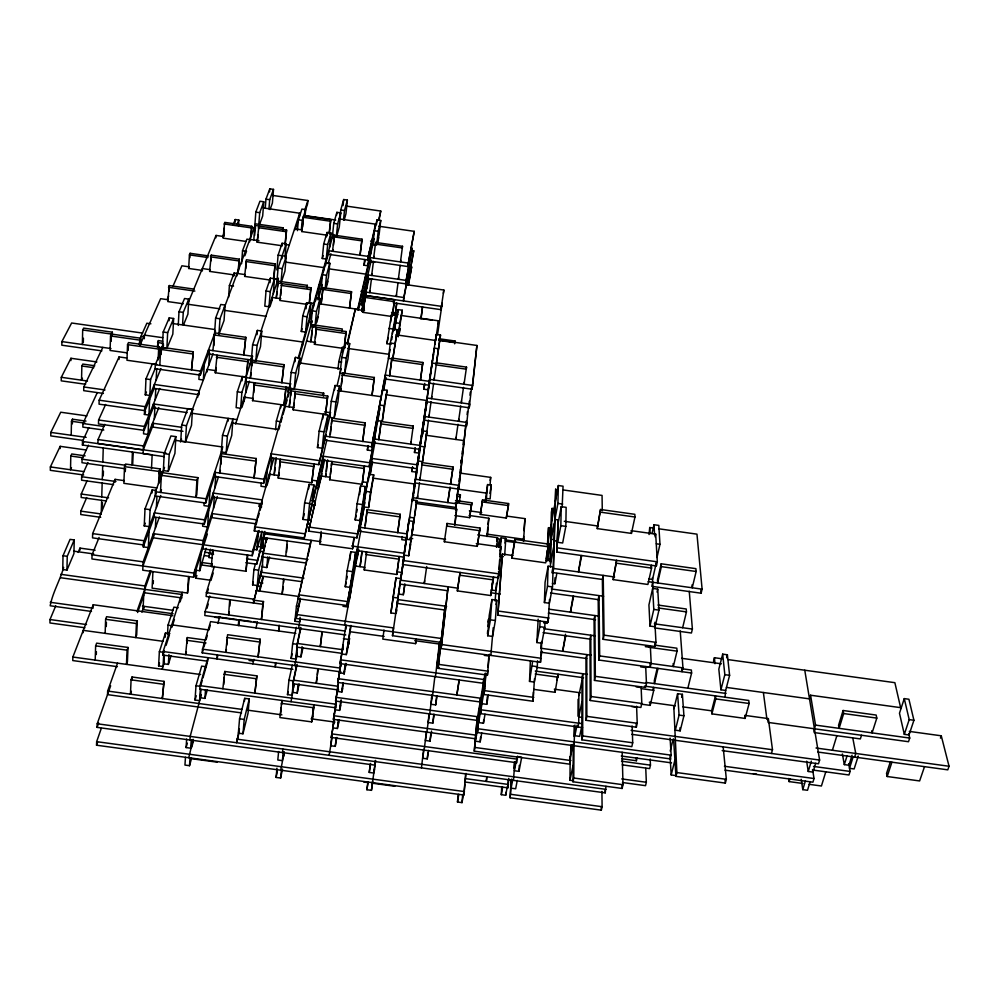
<?xml version="1.0" encoding="UTF-8"?>
<svg xmlns="http://www.w3.org/2000/svg" width="999" height="999" viewBox="0 0 999 999"><rect width="100%" height="100%" fill="white"/><g stroke="black" fill="none" stroke-linecap="round" stroke-linejoin="round"><path stroke-width="1.5" d="M581.855 739.809L582.017 677.509L582.804 673.713L582.679 735.938L581.855 739.809L631.818 746.64L632.704 742.781L632.142 726.011M577.996 716.246L578.096 699.325M578.883 692.582L578.733 723.189L577.946 726.972M574.924 725.049L574.013 745.729M622.152 752.247L623.001 784.715L622.127 788.461L572.951 781.767L573.264 744.642M572.951 781.767L573.751 778.009L574.025 744.13M574.088 736.475L574.175 725.649M573.576 780.768L569.954 780.269L570.204 756.455M474.275 751.161L477.335 716.683L474.275 751.161L570.129 764.223L571.053 745.042M571.416 745.803L571.391 748.813L572.29 744.492M86.001 449.962L60.177 446.341L50.375 466.933L50.325 470.329L83.704 475M86.863 415.896L60.727 412.225L50.824 432.405L50.774 435.901L83.017 440.422M55.757 605.794L50 619.542L49.95 622.964L84.915 627.772M63.674 567.382C60.015 580.344 52.66 592.544 50.187 605.769L91.483 611.45M60.14 448.576L60.177 446.341M96.891 361.95L70.941 358.279L61.301 377.31L61.239 380.844L85.627 384.278M142.62 333.092L71.628 323.002L61.888 341.596L61.826 345.204L101.898 350.874M63.012 555.731L62.762 569.53L66.958 570.104L73.926 553.633L74.226 539.947L70.055 539.373L63.012 555.731L67.233 556.318L74.226 539.947M561.226 506.655L560.839 525.674L557.692 542.307L562.662 542.994L565.834 526.373L566.146 507.355L561.226 506.655L558.129 523.139M70.904 360.602L70.941 358.279M66.958 570.104L67.233 556.318M562.162 507.005L563.061 486.201L558.341 485.539L555.382 501.436M85.14 455.844L71.753 453.971L70.792 456.043L70.517 469.742L71.478 467.644M71.204 435.264L71.478 421.253L72.452 419.205L86.001 421.116M72.365 423.876L72.452 419.205M533.816 689.385L555.057 692.307L558.116 674.225L556.918 680.257M172.864 615.721L93.244 604.745L72.852 657.03L72.765 660.564L117.383 666.67M94.755 365.771L82.805 364.073L81.856 365.996L81.531 380.169L82.467 378.234M82.355 344.493L82.68 329.982L83.641 328.109L112.35 332.192L112.263 335.077M555.057 692.307L555.119 689.31M83.304 342.595L83.404 338.249M79.908 550.312L79.957 548.101L95.13 550.199M86.688 497.602L80.844 511.138L80.757 514.535L100.712 517.32M87.125 480.606L81.244 494.03L81.169 497.465L106.169 500.949M87.962 462.537L81.656 476.71L81.581 480.194L113.586 484.665M88.412 445.142L82.08 459.19L81.993 462.712L125.599 468.806M151.836 454.757L82.418 445.017L82.492 441.458L88.861 427.56M97.203 392.794L82.917 423.514L82.842 427.11L103.809 430.057M102.81 347.39L83.791 386.963L83.704 390.659L103.409 393.444M552.41 583.404L554.87 583.753L555.019 577.734M556.768 552.035L558.191 520.442L556.768 552.035L656.38 565.946L657.317 561.825L655.681 534.103L631.306 530.694M558.491 519.967L554.92 519.455L557.917 503.409L558.341 485.539M83.192 632.692L83.254 630.357L163.074 641.321M654.869 622.252L655.968 642.345L655.007 646.503L603.196 639.335L602.372 579.457L552.872 572.564L553.646 568.481L555.706 488.898L552.497 586.937L549.388 603.246L544.405 602.559L545.067 582.392L548.101 566.221L553.021 566.908M99.101 537.45L92.058 554.77L91.933 558.965L193.881 573.076L212.462 514.697M124.301 480.644L115.097 479.358L92.645 533.603L92.532 537.862L143.918 544.992L144.106 540.746L160.789 495.492M93.169 607.055L93.244 604.745M104.795 424.325L98.027 439.56L97.914 443.444L165.909 452.984M105.619 404.458L98.589 420.005L98.476 423.938L144.131 430.357L154.533 404.72M126.673 358.004L119.068 356.918L99.163 400.187L99.051 404.17L145.005 410.651L154.283 388.136M512.962 555.531L502.422 554.058L497.802 615.172L548.189 622.152L548.314 617.494M549.937 561.663L551.373 512.287L552.097 508.416L555.169 508.841M548.189 622.152L549.5 599.487M550.424 566.995L552.097 508.416M95.205 660.089L95.629 645.854L96.653 643.156L128.022 647.452L127.422 661.638L126.473 664.372L127.06 650.174L128.022 647.452M96.304 654.52L96.391 651.685M101.224 513.973L101.648 500.324M101.748 496.89L102.173 483.066M102.285 479.595L102.71 465.609M102.822 462.087L103.259 447.939M102.235 508.741L102.422 502.672M103.259 475.874L103.397 471.216M547.514 560.314L547.852 549.438M547.939 546.578L548.526 527.659L551.573 528.096M544.405 602.559L547.489 586.238L548.101 566.221M548.688 546.828L548.776 544.105L514.86 539.373L511.9 558.141L545.691 562.849L548.688 546.828L514.697 542.082L514.86 539.373M465.971 773.438L463.861 795.042L96.541 745.217L96.653 741.67L101.261 728.458M375.474 760.639L374.812 765.122L97.103 727.372L97.215 723.776L110.652 685.801M112.35 332.192L110.552 335.964L110.077 350.462L126.673 352.809M111.214 341.308L111.451 334.066M538.161 619.168L536.85 642.544L541.77 643.231L544.792 627.372L544.979 621.54M546.878 561.176L547.227 550.174M547.377 545.504L548.526 527.659M105.145 633.366L105.619 619.293L106.593 616.695L137.325 620.916L136.688 634.952L135.777 637.574L136.413 623.526L137.325 620.916M106.269 626.535L106.406 622.315M441.108 648.563L448.101 586.8L441.108 648.563L540.509 662.262L540.609 659.19M540.971 648.438L541.183 642.282M540.509 662.262L541.833 641.433M118.981 359.503L119.068 356.918M117.545 663.149L107.655 691.058L107.53 694.63L241.571 712.911M114.997 482.117L115.097 479.358M530.394 660.576L529.52 681.418L534.365 682.092L537.3 666.67L537.512 660.751M536.85 642.544L539.847 626.685L540.059 620.866M158.991 357.879L159.515 346.99L128.484 342.582L127.547 344.643L126.96 360.252L156.418 364.423M128.184 350.374L128.371 345.704M159.44 482.517L160.127 468.906L125.562 464.06L124.513 466.633L123.876 483.329L156.818 487.937M125.275 471.64L125.387 468.606M485.664 673.314L484.078 694.517L533.041 701.248L533.391 692.12M533.041 701.248L534.49 678.696M131.905 464.747L132.417 452.035M132.717 463.998L133.179 452.709M529.52 681.418L532.604 661.563M139.161 344.393L140.197 338.149L82.68 329.982M139.897 345.379L140.197 338.149M140.672 344.917L141.034 336.263L146.865 323.226L150.911 323.801M144.293 338.736L144.455 335.102L162.7 337.687M164.036 681.368L162.338 698.526L164.036 681.368L132.043 676.997L131.081 679.832L130.457 694.168L131.406 691.32M131.918 679.857L132.043 676.997M143.756 429.17L143.544 433.816L148.039 434.453L148.751 418.968M149.638 399.4L148.926 415.072L144.405 414.435L144.655 408.741M155.17 368.544L150.549 379.57L149.825 395.454L145.267 394.817L145.966 378.921L152.397 363.773L156.905 364.41M158.829 407.517L143.444 445.929L143.094 453.658L164.211 456.618M144.131 430.357L144.306 426.436L159.753 388.461M145.005 410.651L145.18 406.668L160.914 368.631M149.113 530.844L148.314 547.589L143.269 546.89L143.481 542.32M156.281 493.119L150.112 509.652L149.313 526.635L144.231 525.924L145.005 508.941L152.198 489.897L155.969 490.434M159.453 516.895L143.144 561.85L142.757 570.204L193.619 577.235L203.371 546.515M143.094 608.778L143.719 595.204M150.35 570.566L144.905 585.951L144.58 592.769L137.612 612.524M161.276 350.512L155.295 364.722L155.107 368.693L200.312 375.1L209.403 350.736M151.498 468.731L152.148 454.932M157.318 346.978L158.366 340.597L162.762 341.221M154.321 418.768L154.907 406.506M155.232 399.575L155.757 388.711M156.156 380.144L156.706 368.693M158.079 346.503L158.366 340.597M158.117 359.965L158.641 349.051L159.515 346.99M152.048 492.957L152.198 489.897M334.103 720.504L331.243 737.462L516.795 762.736L517.607 756.193M516.283 760.876L514.41 770.741L518.993 771.365L519.28 765.346M159.828 365.372L160.602 349.388L161.488 347.265L193.282 351.785L191.508 369.855L193.282 351.785M161.139 354.52L161.488 347.265M164.523 467.42L155.419 491.733L155.22 495.979L205.682 503.021L215.384 473.389M165.372 348.251L162.4 347.839L163.174 332.03L169.231 317.857L173.639 318.494L172.827 334.128L166.858 348.464L167.657 332.667L173.639 318.494M152.934 571.603L152.11 588.161L187.512 593.044L189.286 576.635M155.357 528.184L155.881 517.632M156.393 507.43L156.918 496.715M514.86 761.725L513.449 780.369M153.209 583.741L153.359 580.731M158.541 483.603L159.153 471.478L160.127 468.906M193.981 289.098L169.268 285.564L167.782 301.573L183.192 303.771M168.981 291.271L169.268 285.564M161.089 479.283L161.401 473.101M169.081 320.704L169.231 317.857M197.852 477.634L196.94 480.319L195.866 497.377L196.778 494.68L197.852 477.634L162.35 472.664L161.351 475.337L160.477 492.445L161.476 489.747M162.188 475.774L162.35 472.664M164.211 453.658L163.349 470.579L168.307 471.266L174.925 453.371L175.849 436.625L170.929 435.939L164.211 453.658L169.206 454.358L175.849 436.625M601.922 791.445L602.097 806.705L601.311 810.152L510.139 797.776L511.588 779.083M523.538 541.371L524.962 518.631L506.431 516.033M514.048 768.306L514.348 762.2M168.307 471.266L169.206 454.358M510.139 797.776L511.088 779.582M523.426 540.934L523.651 536.5M523.963 530.594L524.962 518.631M163.674 655.207L163.049 666.52L158.604 665.908L159.353 651.76L165.459 633.016L169.867 633.616M178.247 325.437L178.983 311.775L184.54 298.514L188.761 299.113L187.912 314.148L183.516 324.875M335.814 707.816L199.738 689.21L199.987 685.626L208.004 657.679L207.755 661.238L162.949 655.094L163.149 651.523L182.243 592.332M464.985 782.005L507.879 787.836L508.291 780.132M507.879 787.836L508.841 778.296M165.222 637.225L165.459 633.016M182.592 324.525L183.254 312.387L188.761 299.113M164.385 655.319L163.923 663.798L168.356 664.41L171.091 655.731M167.495 634.477L168.019 625.149L173.876 607.155L178.197 607.754M202.497 270.442L188.661 268.456L189.423 254.882L190.11 253.296L208.604 255.944M189.847 257.817L190.11 253.296M501.71 787.349L501.286 794.68L505.681 795.279L505.844 792.344M181.693 425.012L180.769 441.233L185.489 441.895L191.521 425.324L192.482 409.265L187.812 408.616L181.693 425.012L186.438 425.674L213.062 353.584M168.356 664.41L168.918 654.507M171.628 627.185L171.753 624.837L208.729 629.932M185.489 441.895L186.438 425.674M202.198 270.954L202.347 268.544L210.027 269.643M197.79 397.14L197.977 394.056M199.226 373.701L198.876 379.383L203.334 380.007L204.308 364.385M199.101 394.73L199.263 392.132M200.312 375.1L200.562 371.141L215.534 331.131M187.512 593.044L188.536 576.535M234.703 275L209.64 271.403L211.251 255.145L239.335 259.178L238.499 270.791M205.307 640.034L187.312 637.562L185.577 654.607L186.413 651.885M210.889 260.964L211.251 255.145M186.95 643.294L187.312 637.562M193.619 577.235L193.881 573.076M207.068 371.978L207.23 369.418L216.333 370.704M215.896 237.774L216.046 235.427L223.751 236.538L224.313 228.034M208.766 365.234L209.565 352.859M210.452 580.232L195.654 578.184L196.154 570.466M185.464 757.304L184.952 765.072L189.51 765.696L191.583 758.278M191.259 739.685L190.684 748.189L186.089 747.564L186.651 739.048M212.912 350.624L214.698 332.867L245.791 337.287L243.893 355.02L245.791 337.287M213.861 345.704L214.323 338.574M214.573 333.691L215.597 318.157L220.791 304.47L225.1 305.082L224.051 320.467L218.931 334.315L219.98 318.781L225.1 305.082M202.834 523.226L202.635 526.223L207.555 526.91L208.666 510.452M204.196 502.572L203.996 505.606L208.941 506.306L210.077 489.61M194.83 570.029L199.788 570.716L200.874 554.383M251.024 236.164L251.773 226.273L224.7 222.377L223.102 238.137L245.604 241.371M188.761 757.729L193.169 739.335M189.935 739.997L190.172 736.425L201.274 694.605M217.258 496.503L203.184 540.584L202.647 548.801L252.248 555.694L259.166 530.481M204.57 519.842L154.395 512.849L154.183 517.032L204.296 524.013L204.57 519.842L218.469 476.885M205.682 503.021L205.969 498.788L222.465 448.514M508.441 505.581L508.578 503.558L482.529 499.912L480.332 514.423L506.318 518.069L508.441 505.581L482.342 501.923L482.529 499.912M224.126 235.752L224.325 232.73L222.665 236.825M246.953 373.476L248.027 359.54L246.141 377.135L215.285 372.764L217.07 355.157L216.87 358.254M189.51 765.696L190.035 757.916M216.246 367.557L215.285 372.764M200.349 689.21L199.563 700.624L195.03 700.012L195.991 685.739L201.673 666.121L206.169 666.745M206.106 548.314L199.788 570.716M506.318 518.069L508.578 503.558M504.682 555.294L505.806 538.486L501.173 537.837L499.625 547.027M340.934 671.89L202.235 652.846L202.485 649.163L210.564 621.628L295.854 633.378M209.765 596.028L205.07 611.713L204.807 615.509L345.779 634.939M214.36 566.321L206.381 592.619L206.119 596.453L262.787 604.283L263.499 601.523L253.009 600.074M210.439 549.2L208.791 557.567L211.875 557.991M200.974 689.223L200.374 697.777L204.907 698.388L207.268 689.972M213.499 508.279L214.323 496.416M214.91 487.862L215.747 475.836M228.571 297.352L229.395 285.514L234.103 273.039L236.825 273.426M235.04 222.452L235.252 219.53L238.836 220.055L238.424 225.886M486.501 778.471L486.288 781.443L487.112 776.897M497.802 615.172L502.422 554.058M247.827 555.169L245.954 571.241L211.426 566.458L212.575 550.174M212.912 554.795L213.224 550.362M256.243 458.504L254.096 477.847L256.243 458.504L221.616 453.646L219.593 473.014L220.429 470.429M227.934 421.341L228.159 418.344L222.502 435.377L221.328 451.998L226.174 452.684L231.743 435.477L232.954 419.031L227.372 436.063L226.174 452.684M233.903 275.974L234.103 273.039M220.854 464.323L221.291 458.216M204.907 698.388L205.519 689.847M495.354 620.529L496.778 600.224L491.908 599.55L489.235 615.322L487.687 635.751L492.607 636.438L495.354 620.529L490.397 619.842L491.908 599.55M498.364 577.797L499.038 573.876L403.121 560.526L402.572 564.485L498.364 577.797L498.676 573.314M498.963 569.243L499.625 559.852M499.999 554.632L501.173 537.837M499.038 573.876L500.924 546.99L476.311 543.556M236.95 275.924L237.125 273.451L244.693 274.538M237.862 272.515L239.335 259.178M241.583 263.699L242.532 250.724L246.903 239.148L250.824 239.71M484.54 688.373L481.893 703.671L486.738 704.345L487.287 696.765M498.638 547.127L499.5 540.309L499.063 546.378M493.231 627.672L490.846 655.419M495.142 601.048L496.416 583.329M270.317 280.07L244.655 276.398L246.403 259.752L275.162 263.886L273.926 278.721M245.742 268.681L246.303 261.238M217.282 654.62L216.97 658.915L217.732 656.181M246.89 377.147L242.395 376.511L237.312 391.833L236.126 407.629L240.672 408.279L241.87 392.482L246.428 378.546M249.7 241.783L249.875 239.385L258.966 240.697M484.078 694.517L486.014 673.588M490.721 595.529L493.581 577.135L490.721 595.529L457.342 590.896L460.077 572.477L457.342 590.896M481.231 707.479L478.633 722.564L483.441 723.226L483.666 720.167M496.478 547.29L496.703 544.318M438.049 668.319L445.129 606.143L438.049 668.319L487.437 675.112L487.774 670.479M487.999 667.394L488.686 658.141M496.89 546.565L497.539 537.674L477.672 534.902M487.437 675.112L489.348 654.258M250.324 239.186L251.773 226.273M242.07 380.781L242.282 377.934M253.821 239.96L255.806 212.113L259.94 201.236L263.786 201.786L262.675 215.984L259.116 225.637M254.645 235.427L255.195 228.197M480.769 713.661L483.728 679.495L480.769 713.661L582.554 727.609M487.462 633.853L487.674 630.931M488.012 626.548L488.561 619.243L488.086 622.065M477.984 726.31L475.412 741.183L480.194 741.845L480.544 737.237M243.956 401.074L244.256 397.177L253.234 398.439L252.547 400.649L284.003 405.094L286.051 387.225L284.003 405.094M252.372 357.43L245.766 377.535L245.467 381.481L290.547 387.862M281.706 245.692L257.155 242.17L258.878 226.049L258.654 228.933M222.864 688.748L224.75 671.465L256.868 675.861L254.882 693.131L256.868 675.861M260.14 639.198L258.117 656.805L260.14 639.198L227.597 634.715L225.674 652.347L226.448 649.537M229.745 599.725L228.571 614.959L229.345 612.187M245.679 392.794L246.553 381.418M258.716 225.574L259.703 212.687L263.786 201.786M258.204 234.728L257.155 242.17M223.751 684.452L224.3 677.235M224.525 674.35L224.75 671.465M226.798 645.092L227.26 639.16M229.82 606.106L230.282 600.012M250.737 358.441L250.25 364.585L251.186 361.738M477.497 732.542L480.519 698.214L477.497 732.542L670.953 758.978M252.61 344.742L251.373 360.464L255.819 361.089L260.514 346.591L261.763 331.031L257.367 330.407L252.61 344.742L257.068 345.379L261.763 331.031M251.785 365.921L252.235 360.152L250.287 378.184L251.211 373.127M265.235 208.366L265.959 199.151L269.805 188.848L273.501 189.385L272.39 203.072L270.017 209.59M257.03 334.653L257.367 330.407M252.547 400.649L254.483 382.767L253.696 392.744M255.819 361.089L257.068 345.379M269.555 191.895L269.805 188.848M268.968 208.903L269.705 199.7L273.501 189.385M238.324 625.424L238.786 619.767M238.811 625.636L239.261 619.992M266.021 291.021L264.797 306.156L269.006 306.768L270.254 291.621L274.525 278.758L270.354 278.159L266.021 291.021L270.254 291.621M245.954 571.241L247.29 555.007M269.992 282.655L270.354 278.159M273.464 279.021L275.162 263.886M487.037 536.525L487.787 527.447M488.036 524.425L488.798 518.231L469.068 515.459M491.271 485.089L490.134 498.938L486.413 498.426L487.599 484.577L491.271 485.089L489.922 493.356M487.312 536.351L488.798 518.231M271.853 299.925L272.065 297.44L280.831 298.689M273.276 293.756L274.525 278.758M239.423 728.845L236.551 742.719L239.123 732.404M252.248 555.694L252.585 551.598L258.291 530.881M322.802 459.178L304.27 537.937L254.32 530.981L254.67 526.823L273.851 458.166M276.86 269.917L278.097 255.182L282.105 243.269L286.126 243.843L285.115 255.532M239.56 718.805L238.349 733.166L242.969 733.79L248.039 713.211L249.275 698.963L244.705 698.338L239.56 718.805L244.206 719.43L249.275 698.963M276.848 282.879L278.097 268.007L286.126 243.843M307.043 288.349L307.33 285.352L278.097 281.169L276.236 298.027L277.21 291.683M277.597 287.175L278.097 281.169M265.172 545.529L258.604 570.179L257.28 585.514L252.61 584.865L253.908 569.53L255.444 563.848M261.663 506.843L259.253 506.505L259.503 503.571M261.226 483.254L260.976 486.238L265.809 486.913L267.233 470.504M458.154 794.43L457.492 802.01L462.013 802.622L462.662 795.042M463.861 795.042L464.76 784.352M464.997 781.43L465.646 773.788M490.072 484.79L490.684 477.385L460.189 473.101M282.929 230.719L283.167 227.834L255.519 223.851L254.92 225.474L286.563 230.032L285.327 244.48M281.855 246.191L282.105 243.269M253.271 549.325L256.893 549.825L258.266 533.753M281.918 258.716L282.168 255.769M244.468 701.186L244.705 698.338M262.7 564.984L253.346 602.984L261.988 570.192M245.866 562.712L256.668 564.21L264.797 531.418M263.961 479.233L214.66 472.315L214.373 476.498L263.599 483.391L263.961 479.233L290.372 385.839M281.069 281.98L282.218 268.594L286.226 256.343L278.097 255.182M281.693 283.591L279.807 300.474L307.467 304.433M284.902 244.693L286.563 230.032M242.969 733.79L244.206 719.43M280.657 295.617L281.169 289.61M485.202 501.61L487.599 484.577M286.226 256.343L284.952 271.079L281.393 282.093M263.349 537.674L262.425 548.214L264.161 533.778L320.929 541.683M266.496 538.024L262.138 556.93L306.281 563.061M269.006 478.259L269.368 474.213L278.709 475.524M263.124 556.268L262.2 566.908L266.795 567.544L269.543 557.005M270.766 469.205L271.803 457.38M275.574 429.807L276.336 421.091L280.944 405.02L285.527 405.669M283.928 364.647L281.893 382.654L283.928 364.647L208.229 353.896L208.479 349.987L252.747 356.281M275.599 458.578L274.151 474.875L275.237 467.932M262.787 604.283L261.438 619.492L263.499 601.523M275.624 463.499L276.161 457.579M280.694 407.904L280.944 405.02M266.795 567.544L267.744 556.918M297.415 230.657L298.389 219.805L302.197 220.354L307.58 203.908L307.892 200.524L272.914 195.467M299.4 216.708L299.712 213.212L263.249 207.942M477.26 546.353L480.019 528.071L447.015 523.451L444.355 541.758L477.26 546.353L480.019 528.071M311.775 482.767L314.036 463.986L311.775 482.767L278.246 478.071L280.407 459.253L279.595 468.144M279.196 472.589L278.246 478.071M301.348 229.658L302.197 220.354M327.385 235.24L301.798 231.556L303.609 215.697L330.769 219.618L329.345 233.853M302.572 227.11L303.221 219.98M287.737 391.945L288.162 387.287M305.095 215.759L305.657 209.615L301.898 209.078L295.13 229.77M291.134 372.427L289.673 388.311L294.205 388.961L298.426 373.763L299.912 358.029L295.429 357.392L291.134 372.427L295.679 373.064L299.912 358.029M323.364 396.054L323.664 393.131L291.321 388.561L289.211 406.88L290.247 400.224M290.659 395.854L291.196 390.022M295.03 361.688L295.429 357.392M294.205 388.961L295.679 373.064M290.697 390.809L327.722 396.054L325.499 414.373L293.194 409.815L295.329 391.471M293.194 409.815L294.23 403.146M294.643 398.763L295.192 392.932M310.876 303.321L307.03 316.77L305.582 332.08L301.298 331.468L302.722 316.159L306.631 302.709L310.876 303.321L309.428 318.481M302.397 345.866L302.759 342.033L260.939 336.089M306.056 308.778L306.631 302.709M309.141 303.147L310.964 287.787L277.51 282.992M309.54 302.784L310.964 287.787M275.587 662.624L275.175 666.895L275.811 664.148M279.158 625.149L278.609 631.006L279.245 628.296M283.554 579.145L282.13 594.155L283.204 587M285.739 556.331L287.213 540.921M283.629 582.504L283.916 579.495M286.538 552.172L287.275 544.48M313.336 307.118L313.698 303.384L309.078 302.722M341.87 330.931L342.345 328.996L312.749 324.775L310.764 341.733L311.301 339.772M311.438 338.274L312.175 330.781M312.462 327.772L312.749 324.775M315.659 300.836L315.946 297.889L320.055 298.476L318.606 313.199L314.997 326.311M315.147 324.825L316.458 311.451L320.055 298.476M318.069 299.85L319.505 285.264M330.981 233.017L327.672 244.568L326.236 259.078L322.265 258.504L323.688 243.993L327.035 232.455L330.981 233.017L329.533 247.402M342.52 348.289L314.448 344.293L316.458 327.31L315.422 337.824M454.845 515.584L469.63 517.644L471.853 502.797L455.544 500.511M326.611 236.763L327.035 232.455M323.464 271.241L323.813 267.607L285.289 262.075M281.518 704.707L281.93 700.449L279.882 717.557L311.7 721.89L312.849 716.096M280.532 714.66L281.231 707.554M323.064 287.625L321.116 304.046L323.064 287.625L351.536 291.708L349.513 308.104L351.536 291.708M325.587 265.559L325.874 262.687L329.832 263.249L328.396 277.597L325.424 288.399M329.171 232.605L330.769 219.618M282.505 769.068L280.607 778.034L276.049 777.422L276.985 768.144M278.634 751.56L277.797 760.014L282.367 760.639L283.229 752.185M325.199 288.311L326.498 275.287L329.832 263.249M469.63 517.644L469.842 515.571M310.664 520.442L302.972 519.43L304.633 502.834L309.103 484.365L313.998 485.052L312.3 501.486M332.305 237.625L333.741 223.351L336.888 212.337L340.734 212.899L339.285 227.023L336.563 236.788M293.369 682.329L292.045 695.254L287.487 694.63L288.936 680.269L292.295 665.159M297.128 645.779L295.766 659.053L291.146 658.416L292.645 643.668L296.328 627.297M300.05 617.332L299.588 621.878L294.905 621.241L296.441 606.081L299.151 594.193M362.025 239.198L360.04 255.22L362.025 239.198L334.453 235.215L332.53 251.273L332.992 249.613M308.654 488.848L309.103 484.365M333.429 245.292L334.453 235.215M336.601 215.172L336.888 212.337M280.719 770.192L284.278 751.723M282.505 752.572L282.867 749.025M442.095 638.586L296.104 618.443L300.212 598.176M310.589 544.168L310.989 540.297L298.102 598.738L346.94 605.494L357.754 546.803M304.27 537.937L326.86 439.747M280.607 778.034L281.393 770.316M336.326 236.751L337.625 223.913L340.734 212.899M307.917 520.117L309.603 503.521L313.998 485.052M340.122 216.071L340.746 209.952L343.693 199.538L347.377 200.075L345.966 213.699L344.156 220.292M291.059 701.698L292.707 692.195M338.723 690.022L292.894 683.741L296.491 665.409M294.767 665.559L297.078 653.121M342.332 653.396L296.653 647.115L300.574 627.447M298.576 628.433L300.324 618.593M371.466 462.038L356.968 537.862L308.566 531.118L324.787 459.353M327.922 415.159L323.913 431.843L322.202 448.214L317.457 447.54L319.131 431.168L323.214 414.498L327.922 415.159L326.223 431.368M293.556 683.791L292.67 692.394L297.215 693.019L299.151 683.94M297.29 647.402L296.391 656.243L300.986 656.867L302.934 647.914M343.069 205.594L343.693 199.538M322.752 418.918L323.214 414.498M343.544 219.655L344.493 210.489L347.377 200.075M314.66 504.957L315.072 500.974L312.013 500.549M316.733 484.94L317.158 480.906L312.525 480.257M319.268 460.564L271.141 453.808L270.791 457.904L318.843 464.66L330.307 414.223M325.499 414.373L327.722 396.054M319.68 472.415L318.019 488.349L315.672 488.012M297.215 693.019L298.114 684.415M300.986 656.867L302.073 646.565M320.492 479.92L320.904 475.986L330.182 477.285L329.633 479.745L362.162 484.303L364.523 466.071L362.162 484.303M322.04 471.116L323.251 459.64M331.256 401.261L329.558 417.332L334.178 417.982L337.912 402.048L339.623 386.138L335.052 385.489L331.256 401.261L335.901 401.923L339.623 386.138M334.59 389.835L335.052 385.489M327.222 460.826L325.549 476.635L326.099 474.2M329.782 436.788L332.08 418.181L365.072 422.839L362.687 441.421L365.072 422.839M326.411 471.328L327.635 459.84M330.344 434.403L331.131 427.023M331.443 424.076L332.08 418.181M337.999 369.268L338.811 361.626L342.27 347.365L345.13 347.764M321.141 531.443L319.767 544.205L352.572 548.776L354.083 537.674M320.354 541.595L321.104 534.515M334.178 417.982L335.901 401.923M341.783 351.91L342.27 347.365M341.783 357.417L340.11 373.052L344.53 373.676L347.964 359.028L349.662 343.544L345.267 342.919L341.783 357.417L346.241 358.054L349.662 343.544M329.633 479.745L331.893 461.476L331.431 465.796M344.006 348.501L346.104 331.543L312.212 326.71M330.494 474.413L331.119 468.668M344.805 343.531L346.104 331.543M344.767 347.565L345.267 342.919M374.338 377.472L372.015 395.417L374.338 377.472L342.719 372.989L340.497 390.959L341.009 388.761M472.028 389.198L472.602 385.464L429.77 379.383L429.258 383.129L472.028 389.198L476.923 345.467L438.798 340.035M472.602 385.464L476.923 345.467M341.483 384.465L342.095 378.721M342.407 375.849L342.719 372.989M344.53 373.676L346.241 358.054M432.342 695.416L430.969 704.27L435.664 704.907L436.625 696.128M466.433 426.136L466.983 422.477L424.675 416.496L424.175 420.154L466.433 426.136L468.593 406.381M468.981 404.283L469.318 401.261M469.98 395.192L470.304 392.157M426.698 401.76L469.218 407.779L471.565 387.6M457.33 494.343L460.389 494.767L460.177 496.778L457.105 496.341M364.51 310.639L355.282 309.328L347.39 344.518M311.7 721.89L313.848 704.819L312.275 718.993M317.857 668.718L316.246 683.279L317.133 677.509M321.978 631.655L320.317 646.603L322.215 631.843M313.474 710.426L313.786 707.604M317.457 674.6L318.107 668.793M358.703 309.578L359.34 303.833L363.349 304.408L362.537 311.576M369.455 251.636L367.869 265.759L363.998 265.21L364.623 259.553M423.963 749.737L422.652 758.253L427.247 758.878L427.922 752.909M440.259 641.071L436.713 667.057L439.085 667.382M455.619 510.202L458.279 486.313M426.723 731.867L425.387 740.496L430.02 741.121L430.844 733.703M415.484 501.785L455.931 507.455L458.329 487.225M458.991 481.206L459.328 478.184M460.002 472.165L460.339 469.143M461.001 463.124L461.338 460.114M462.025 453.958L462.362 450.861M463.049 444.667L463.399 441.57M429.508 713.761L428.159 722.502L432.817 723.139L433.791 714.297M454.732 525.212L455.919 514.448M415.01 482.954L458.728 489.098L465.721 425.836M454.97 524.512L456.668 509.165L416.608 503.558M458.728 489.098L466.421 420.729M467.107 414.597L467.445 411.538M363.524 295.229L363.911 291.745L360.926 291.308M365.497 277.685L365.896 274.151L329.82 268.968M367.894 256.356L328.596 250.699L328.246 254.283L367.495 259.927L375.562 224.151L339.173 218.906M362.824 310.427L363.174 307.405M365.509 286.713L363.948 300.537L361.401 300.175M392.282 316.546L363.161 312.387L365.284 295.554L394.48 299.737L392.657 314.673M365.11 297.053L363.161 312.387M366.67 288.748L368.057 276.573M370.579 254.27L372.165 240.272M431.481 698.451L431.905 694.742M432.043 694.804L429.732 713.91M434.89 676.385L432.579 695.441M439.298 644.018L435.464 676.723M375.162 227.635L375.562 224.151M376.473 224.5L376.998 219.917L380.744 220.454L379.158 234.228L376.935 243.831M371.466 278.771L369.692 292.632L370.08 290.959M373.451 261.476L371.653 275.449L372.04 273.801M400.799 260.302L400.474 261.938L402.522 246.303L375.624 242.432L373.638 258.079L374.026 256.456M376.798 243.656L378.221 231.306L380.744 220.454M345.866 206.019L380.769 211.051L379.008 220.23M423.688 749.3L421.416 767.856M426.411 731.593L424.15 750.124M428.608 717.357L428.958 714.322M429.17 713.661L426.923 732.142M464.285 382.167L464.036 384.24L466.521 367.12L436.451 362.849M466.521 367.12L466.283 369.18L436.151 364.885L440.509 335.04L436.338 334.453L428.708 385.177L384.727 378.946L385.202 375.075L429.233 381.331L428.708 385.177M355.607 552.397L350.075 587.387L345.254 586.713L347.115 570.854L350.824 551.735L355.607 552.397L353.721 568.119M349.812 560.314L350.824 551.735M365.372 486.55L359.99 520.579L355.194 519.905L357.105 503.808L360.627 485.889L365.372 486.55L363.449 502.497M352.572 548.776L353.921 537.45M456.081 437.325L455.819 439.46L458.017 424.263M452.759 469.268L453.034 466.97L422.302 462.649L421.965 464.935L452.759 469.268L450.537 484.165L453.034 466.97M444.355 541.758L444.667 539.135M458.778 419.155L458.529 421.278L460.739 405.944M447.015 523.451L446.715 526.061L479.795 530.681M461.513 400.786L461.263 402.872L463.499 387.4M359.59 494.58L360.627 485.889M329.121 755.306L332.242 736.837M475.849 738.823L333.391 719.367L336.251 702.447M477.447 720.441L335.577 701.036L338.261 685.077M479.845 701.922L337.787 682.442L341.183 662.724M484.59 683.466L340.022 663.598L343.281 644.717M344.593 625.137L358.591 549.288M346.94 605.494L360.889 530.232M332.168 732.879L330.632 745.716L335.239 746.353L336.825 737.462M334.478 713.398L332.767 727.859L337.4 728.496L338.986 719.655M336.139 699.5L334.915 709.765L339.585 710.401L341.421 700.162M338.162 682.504L337.1 691.408L341.795 692.057L343.369 683.341M338.511 679.532L338.873 676.56M341.109 657.754L339.31 672.814L344.043 673.463L345.879 663.373M345.954 624.924L341.558 653.97L346.328 654.62L351.074 625.499M349.613 591.321L347.739 606.967L342.944 606.293M345.829 629.395L346.191 626.373M356.968 537.862L375.124 441.458M373.901 434.852L371.978 450.724L367.357 450.074L367.882 445.741M351.398 587.512L353.259 572.015M364.797 502.634L359.628 531.256L406.568 537.799M355.944 563.386L357.605 549.587M360.589 524.75L362.487 509.003M335.239 746.353L336.276 737.786M337.4 728.496L338.449 719.817M339.585 710.401L340.821 700.137M341.795 692.057L342.882 683.141M344.043 673.463L345.142 664.435M346.328 654.62L350.686 625.574M366.808 486.401L367.27 482.492L362.637 481.843M369.667 462.749L322.977 456.193L322.565 460.164L369.18 466.72L379.233 413.099M372.078 442.744L325.087 436.126L324.663 440.159L371.591 446.765L389.223 354.333L347.565 348.414M368.381 480.407L369.131 474.225L373.713 474.875L368.594 507.604L363.973 506.955L365.859 491.358L370.504 492.007L373.713 474.875M348.801 644.318L349.525 638.349L347.177 651.248M370.442 472.927L371.753 462.2M375.137 434.328L377.048 418.593M391.183 344.28L386.9 343.668L391.471 314.835L395.704 315.434L393.843 330.519M361.95 551.323L360.09 566.658L362.063 551.76M364.797 527.996L367.195 509.665L400.212 514.285L397.714 532.579L400.212 514.285M365.284 525.399L367.195 509.665M380.532 400.599L381.006 396.69L337.5 390.534M390.547 322.377L391.471 314.835M382.28 392.757L382.654 389.66L387.1 390.297L382.267 421.278L377.772 420.641L379.67 405.045L384.19 405.681L387.1 390.297M368.594 507.604L370.504 492.007M392.47 315.047L394.48 299.737M385.177 377.772L383.678 390.022L386.076 377.51M395.704 315.434L390.322 343.044L388.436 358.416L392.769 359.041L397.352 329.658L388.761 328.434M381.181 421.541L378.808 439.61L381.181 421.541L413.224 426.061L410.751 444.105L411.113 441.77M398.064 282.58L396.228 296.428L396.566 294.755M400.187 265.322L398.339 279.283L398.676 277.622M391.745 339.71L392.12 336.663M392.495 333.616L393.057 329.046M395.179 315.072L396.628 303.309M382.267 421.278L384.19 405.681M395.317 314.872L396.765 303.134M364.248 569.954L366.621 551.972L366.146 554.595L398.863 559.153L399.263 556.505L396.79 574.475L364.248 569.954L364.722 567.307M394.692 330.145L395.616 322.752L399.775 323.339L402.26 310.227L398.151 309.64L394.305 329.52M396.341 318.968L396.803 315.259L392.195 314.598M391.933 358.079L389.61 375.711L391.933 358.079L422.852 362.475L420.429 380.082L422.852 362.475M397.427 315.509L398.151 309.64M392.769 359.041L397.352 329.658M398.114 336.651L399.775 323.339M399.425 332.867L399.962 328.521L399.413 331.468M402.26 310.227L398.201 336.651M403.808 297.515L403.384 300.924L410.002 264.985L403.808 297.515L365.896 292.083L365.509 295.504L441.408 306.343L440.946 309.653L393.219 302.822M405.532 283.816L412.112 248.252L405.532 283.816L367.457 278.359L367.844 274.9L405.956 280.369M408.141 263.037L369.805 257.53L369.418 261.014L407.704 266.521L414.235 231.343L378.783 226.236M414.235 231.343L407.704 266.521M413.736 250.761L407.492 284.827L413.736 250.761L410.664 250.324M424.625 580.744L424.275 583.491L426.698 566.508M420.941 318.756L422.49 307.018M421.029 318.544L422.577 306.83M384.003 630.044L382.792 639.11L415.584 643.631L415.946 640.809M438.848 338.711L455.044 341.021L454.832 342.682L438.598 340.372M372.552 782.816L371.441 790.346L366.908 789.734L367.932 782.055M375.524 760.451L373.801 773.051L369.23 772.427L370.367 764.023M404.008 556.293L395.691 613.586L390.896 612.924L395.979 577.946L400.711 578.608M395.979 577.946L390.896 612.924M396.79 574.475L398.863 559.153M402.197 536.575L401.773 539.66L406.393 540.297L408.866 520.766L413.598 521.428L408.716 555.769L403.933 555.107L408.866 520.766M418.431 456.93L416.346 472.152L411.888 471.528L412.512 466.958M421.066 437.687L418.956 453.109L414.473 452.472L415.097 447.852M430.294 374.625L428.209 389.822L423.876 389.21L424.5 384.652M372.427 782.642L375.574 761.076M374.812 765.122L375.299 761.588M441.496 642.457L392.482 635.701L393.544 627.921L296.503 614.522M371.441 790.346L372.702 781.131M397.04 605.232L397.777 599.575L446.615 606.343M396.353 612.474L396.69 610.014M401.436 575.124L403.534 559.802M409.215 520.354L409.64 517.282L414.248 517.919L412.125 533.266L416.783 500.536L412.237 499.9M412.45 500.624L413.261 494.692M414.061 487.787L414.573 483.978L372.552 478.084M412.487 501.361L412.987 497.702L456.493 503.796M413.686 493.044L415.522 479.245L459.29 485.402M418.768 455.994L420.829 440.909M421.353 437.125L423.451 421.84M413.174 498.026L413.561 495.154M414.16 490.834L414.548 487.962M420.941 441.795L421.453 438.086M423.501 423.164L424.013 419.405M426.086 404.295L426.61 400.487L385.864 394.717M423.077 427.185L425.112 412.35M425.312 412.275L427.21 398.052L469.78 404.083L469.218 407.779M430.394 375.262L432.467 360.202M422.252 435.689L422.714 432.692M426.086 407.779L426.473 404.895M430.082 378.621L430.494 375.661M434.865 344.193L436.338 334.453M438.074 324.438L438.561 320.829L401.111 315.472M443.394 293.319L443.843 290.035L405.956 284.603M441.77 306.356L442.207 303.184L437.55 334.702M457.617 588.124L400.437 580.182L398.601 594.055L403.321 594.717L404.82 583.903M408.716 555.769L413.598 521.428M410.077 547.115L410.477 544.293M410.127 547.689L410.552 544.655M414.672 515.746L416.783 500.536M419.518 482.729L417.345 498.314L417.682 495.979M422.302 462.649L419.905 479.87L420.242 477.547M422.552 461.613L424.6 446.84L420.279 446.228L418.244 461.014L422.552 461.613L426.848 431.468L422.577 430.869M424.812 446.116L426.848 431.468M425 445.404L425.399 442.532M428.509 420.092L426.386 435.314L464.223 440.646L463.686 444.255M431.056 401.735L428.908 417.095L429.22 414.985M433.641 383.154L431.468 398.651L431.78 396.566M440.509 335.04L434.066 379.995L434.365 377.922M454.645 343.831L455.044 341.021M403.321 594.717L404.807 584.515M415.584 643.631L416.233 639.11M396.066 612.637L396.578 609.565M397.127 605.594L397.565 602.634M374.113 772.289L374.55 769.28M432.355 362.162L419.33 449.3L373.763 442.882L374.25 438.961L419.867 445.392M433.104 357.555L433.566 354.47M435.576 340.734L438.561 320.829M429.445 383.141L417.207 464.81L371.878 458.441L371.403 462.3L416.67 468.668L426.885 400.537M429.108 385.689L429.595 382.43M402.572 564.485L407.105 533.891L360.09 527.335M407.33 532.38L426.935 401.411M406.044 542.619L404.445 553.309L351.611 545.953M412.212 501.411L418.793 457.629M419.105 455.606L419.555 452.547M422.077 435.689L424.687 417.944M440.946 309.653L443.843 290.035M392.482 635.701L398.676 593.556M399.051 591.358L399.475 588.236M400.774 579.495L404.133 557.042M412.562 500.536L415.284 482.317M416.358 475.387L416.808 472.402M422.24 435.764L422.777 432.467M450.049 487.012L447.789 502.584L449.987 487.874M369.23 772.427L370.592 763.448M366.908 789.734L368.044 782.205M460.964 462.175L461.326 459.79M414.473 452.472L415.147 448.114M411.888 471.528L412.575 467.12M456.093 512.912L456.668 509.165M459.328 502.335L460.389 494.767M438.723 647.752L439.672 642.345M423.876 389.21L424.775 383.391M427.247 758.878L428.571 750.361M430.02 741.121L431.58 731.068M432.817 723.139L434.178 714.397M435.664 704.907L437.038 696.053M470.067 514.148L471.853 502.797M413.224 426.061L412.849 428.371L380.744 423.838M480.332 514.423L482.342 501.923M485.964 501.198L486.413 498.426M490.197 480.419L490.684 477.385M459.078 680.019L456.843 694.967L459.29 679.994M496.915 541.358L497.539 537.674M492.107 584.315L492.582 581.48M457.492 802.01L458.791 794.38M500.262 550.874L500.924 546.99M487.687 635.751L490.397 619.842M498.551 575.049L495.891 590.646L491.146 589.984M505.019 543.081L505.806 538.486M462.013 802.622L463.586 793.468M496.041 604.532L496.778 600.224M477.097 719.692L479.645 704.932M480.282 701.211L482.854 686.238M483.504 682.467L485.077 673.363M511.9 558.141L514.697 542.082M480.194 741.845L481.755 732.916M483.441 723.226L485.027 714.173M486.738 704.345L488.349 695.167M340.197 708.179L340.721 705.244M338.286 724.712L338.811 721.765M344.118 674.313L344.643 671.428M345.167 668.543L345.954 664.21M342.145 691.383L342.669 688.473M333.391 719.367L336.089 704.62M331.243 737.462L333.142 727.035M333.666 724.175L334.215 721.141M337.787 682.442L340.209 669.342M340.734 666.458L341.271 663.561M335.577 701.036L338.261 686.375M340.022 663.598L343.244 646.291M548.126 540.459L551.011 524.975M551.735 521.078L554.657 505.394M501.286 794.68L502.672 787.237M546.053 558.653L548.776 544.105M408.354 284.565L411.7 266.77L408.504 284.815M349.375 599.725L351.061 590.759M357.23 557.892L358.703 550.024M550.474 543.206L547.564 558.828L551.086 559.315M554.17 523.451L551.211 539.273L553.583 539.61M505.681 795.279L507.355 786.35M553.608 544.78L554.37 540.759L557.442 541.183M550.524 563.523L553.533 547.502M370.017 475.187L372.565 461.8M361.326 522.277L361.9 519.293M362.2 517.682L363.923 508.628M512.699 779.807L511.113 788.149L515.671 788.773L517.257 780.419M551.91 572.777L552.747 568.369M518.993 771.365L521.69 757.267L517.082 756.643M541.096 655.781L541.97 651.198M548.389 617.657L547.29 623.364L543.668 622.864M554.87 583.753L556.83 573.463M371.591 446.765L384.965 377.709M345.254 586.713L346.104 582.267M346.678 579.308L347.252 576.348M379.682 410.764L380.219 407.942M369.18 466.72L375.199 435.414M389.523 352.834L390.172 349.475M393.893 330.294L396.803 315.259M367.357 450.074L368.244 445.604M355.194 519.905L356.081 515.384M356.668 512.375L357.255 509.365M386.9 343.668L388.112 337.562M565.521 634.253L562.674 651.273L565.759 635.764M573.076 596.241L570.454 612.162L573.626 596.203M581.118 555.681L578.446 571.928L581.705 555.519M402.522 246.303L402.197 247.927L375.249 244.043L375.624 242.432M600.536 509.502L597.252 528.608L631.443 533.404L634.952 517.007L634.84 514.31L600.536 509.502L597.252 528.608M602.372 579.457L603.209 575.387L604.083 635.164L603.196 639.335M578.871 695.579L582.005 680.494M570.192 757.904L572.976 744.63M577.035 725.224L574.837 735.726L579.645 736.375L581.543 727.384M581.955 701.748L578.771 716.957L582.392 717.457M569.954 780.269L573.089 765.421M613.186 579.62L616.583 560.389L613.186 579.62L647.901 584.465L651.56 568.094L651.41 565.247L650.749 568.219M586.001 720.304L586.838 716.37L586.775 654.595L585.976 658.441L586.001 720.304L636.313 727.197L637.225 723.276L636.588 706.218M590.209 700.499L591.046 696.515L590.796 635.214L589.984 639.11L590.209 700.499L640.883 707.467L641.808 703.483L641.108 686.55M594.467 680.419L595.329 676.36L594.88 615.546L594.055 619.505L594.467 680.419L645.516 687.449L646.453 683.403L645.691 666.608M598.801 660.027L599.675 655.918L599.013 595.616L598.189 599.625L598.801 660.027L650.224 667.132L651.173 663.024L650.324 645.941M283.591 756.78L284.24 753.721M276.049 777.422L277.347 771.44M293.644 687.861L294.355 684.627M296.378 658.241L297.34 653.846M292.894 683.741L297.153 664.273M296.653 647.115L300.911 627.921M287.487 694.63L288.162 691.595M654.295 528.171L649.725 527.522L649.025 534.527M652.06 533.478L653.995 524.737L658.803 525.412L659.977 544.305L656.992 557.517M655.069 536.813L655.681 534.103M291.146 658.416L292.158 653.933M296.104 618.443L300.162 600.586M656.218 563.111L652.547 579.42L648.851 578.908M97.215 723.776L605.219 792.856L605.956 786.325M651.785 586.338L652.697 582.28M652.659 588.411L648.925 604.932L649.999 626.073L655.119 626.785L658.953 610.127L657.729 589.11L652.659 588.411L653.796 609.415L649.999 626.073M294.905 621.241L296.241 615.334M661.188 563.798L657.479 580.107L657.642 582.966L661.363 566.633L661.188 563.798L695.891 568.643L696.141 571.49L692.232 587.787L691.995 584.914M657.042 592.12L657.729 589.11M299.787 591.433L305.045 568.419M305.731 565.384L307.118 559.328M307.817 556.293L310.239 545.679M362.3 307.68L369.031 278.534M361.713 311.476L366.283 292.145M377.497 243.157L378.771 237.65M362.475 310.439L365.135 298.901M361.151 303.596L371.291 260.152M308.566 531.118L311.014 520.579M311.725 517.569L314.885 504.008M318.469 488.611L321.928 473.763M361.101 305.632L367.882 276.511M357.904 309.952L370.117 258.004M657.155 668.456L654.32 680.606L654.47 683.591L658.029 668.393M621.615 758.716L636.375 760.739L637.05 757.866M652.884 690.371L653.583 687.362L653.733 690.371L650.212 705.381L641.133 704.133M374.275 238.599L357.617 309.265L318.569 303.684M378.708 219.755L380.769 211.051M337.063 385.801L341.146 368.656M347.09 343.706L355.282 309.328M318.843 464.66L325.961 434.69M367.495 259.927L376.998 219.917M302.972 519.43L304.345 513.698M363.998 265.21L365.035 260.901M655.356 645.229L676.835 648.201L677.035 651.148L673.338 666.558L673.151 663.586M682.654 627.722L686.45 611.888L686.226 608.99L657.954 605.057M645.754 768.356L646.341 782.267L645.529 785.664L622.477 782.529M650.174 759.003L650.461 765.147L649.625 768.593L622.252 764.859M317.457 447.54L318.132 444.73M680.232 630.943L682.954 667.881L682.017 671.703L681.793 668.618M689.248 591.233L692.394 629.07L691.433 633.004L654.944 627.946M653.334 586.55L701.123 593.206L702.11 589.16L696.965 534.153L658.865 528.808M673.95 708.641L677.609 693.656L682.379 694.317L683.928 715.759L680.169 730.856L675.349 730.194L679.07 715.097L677.609 693.656M681.643 697.314L682.379 694.317M670.217 751.061L673.139 739.173M670.229 758.878L671.141 755.169L670.104 738.086M687.861 688.199L691.608 673.026L691.37 670.042L682.23 668.781M323.102 395.392L323.664 393.131M676.048 775.611L671.191 774.949L674.912 759.989M723.164 746.802L726.348 779.32L725.336 783.091L675.948 776.36L676.897 772.564L673.763 705.619M252.797 663.836L253.921 659.34M713.498 661.338L714.422 657.717L722.077 658.778M255.944 627.884L257.455 621.99M725.661 690.446L729.607 675.324L727.384 654.795L722.689 654.145L718.83 669.143L720.916 689.785L725.661 690.446L724.999 697.202M711.912 713.86L715.771 698.913L715.484 695.891L711.625 710.826L711.912 713.86L745.079 718.418L749.125 703.496L748.763 700.474L644.48 686.113M726.61 657.804L727.384 654.795M720.916 689.785L724.837 674.662L722.689 654.145M259.166 590.983L262.949 576.498M259.977 590.359L263.374 577.297M265.909 542.744L267.108 538.261M256.668 564.21L265.072 533.029M252.61 584.865L253.371 582.005M314.448 344.293L314.972 342.332M256.893 549.825L261.988 531.131L260.627 546.878L257.068 546.391M316.646 322.702L318.244 316.858M326.548 286.576L328.034 281.156M300.037 364.41L312.212 320.854M318.281 299.101L322.352 284.553M328.172 263.724L330.944 253.783M254.32 530.981L255.132 528.046M255.956 525.124L257.18 520.729M257.992 517.794L259.216 513.411M260.027 510.477L262.075 503.159M266.97 485.576L270.23 473.876M767.669 721.091L768.356 718.618L745.466 715.471M191.671 747.364L193.319 741.445M259.253 506.505L260.09 503.521M298.114 358.491L333.216 234.403L330.244 233.978M263.599 483.391L271.041 456.993M278.783 429.595L280.045 425.124M280.881 422.14L282.23 417.37M282.979 414.685L285.115 407.13M285.889 404.383L287.125 400M287.949 397.078L289.186 392.707M299.013 357.867L329.183 250.974M186.089 747.564L187.35 743.144M771.428 753.471L772.489 749.737L768.356 718.618M217.819 623.463L219.792 616.595M200.949 684.964L202.273 680.381M202.959 677.959L207.33 662.712M195.03 700.012L196.241 695.779M301.298 331.468L302.073 328.758M322.265 258.504L323.102 255.594M202.235 652.846L203.084 649.949M203.933 647.04L205.207 642.694M206.056 639.785L207.33 635.439M209.028 629.632L210.302 625.274M901.185 707.729L810.576 695.229L809.502 698.875L726.423 687.412M802.971 783.478L789.123 781.593L789.959 778.745M306.793 287.188L307.33 285.352M813.723 731.243L815.546 725.112L810.576 695.229M206.943 608.366L208.229 604.083M810.152 781.568L807.517 790.284L802.784 789.635L805.406 780.931M815.671 763.286L813.011 772.115L808.241 771.465L811.338 761.163M207.005 593.531L208.329 589.135M210.989 580.357L213.199 573.039M812.599 769.53L814.023 778.521L812.911 782.18L724.974 770.167M804.769 670.217L819.617 760.064L818.493 763.773L722.177 750.599M211.426 566.458L212.287 563.661M843.094 710.501L838.561 725.299L839.123 728.346L843.668 713.548L843.094 710.501L876.16 715.059L876.81 718.106L872.09 732.879L871.665 730.843M825.786 771.827L821.428 786.001L809.128 784.327M832.392 750.261L836.862 735.689M852.097 755.219L848.938 765.234L844.317 764.61L847.002 756.018M195.654 578.184L196.416 575.761M853.134 756.855L849.512 768.331L854.145 768.955L858.228 756.068M848.663 763.76L850.087 771.428L848.963 774.987L812.437 769.992M854.62 757.08L855.756 753.471L852.859 738.348M861.513 735.264L860.351 738.923L814.098 732.567M204.046 544.38L207.33 534.04M162.175 669.255L164.435 662.175M301.798 231.556L302.31 229.957M235.589 423.963L249.438 381.168M304.645 210.564L307.892 200.524M204.296 524.013L213.249 496.241M241.92 407.405L245.379 396.678M158.604 665.908L159.528 663.011M162.949 655.094L164.385 650.636M166.084 645.354L169.393 635.064M172.028 626.885L174.413 619.48M180.07 601.922L182.417 594.63M269.942 306.718L272.365 299.3M904.27 698.601L899.475 713.224L904.32 734.34L909.015 734.989L913.923 720.267L908.915 699.25L904.27 698.601L909.202 719.617L904.32 734.34M260.901 331.443L278.396 278.159M285.04 257.892L299.712 213.212M890.309 761.95L886.538 773.388L887.187 776.51L919.617 780.943L924.525 766.658M887.187 776.51L891.92 762.187M908.678 733.541L909.727 738.061L908.503 741.72L768.056 722.414M282.617 229.458L283.167 227.834M940.446 738.161L941.27 735.801L909.315 731.405M141.895 612.187L143.943 606.331L143.781 609.69L173.089 613.736M96.541 745.217L97.565 742.282M97.103 727.372L98.651 723.001M941.27 735.801L949.05 766.258L947.789 769.842L817.856 752.035M137.025 611.201L151.174 571.166M142.944 566.033L154.508 534.065M244.655 276.398L245.304 274.625M180.482 442.02L181.543 439.135M143.269 546.89L154.483 516.233M244.83 255.794L246.416 251.523M144.231 525.924L145.255 523.189M224.425 307.38L255.257 225M237.3 223.926L238.836 220.055M143.269 449.8L153.621 423.876M233.179 224.7L235.252 219.53M209.64 271.403L210.339 269.68M144.405 414.435L145.567 411.625M188.174 302.772L216.046 235.427M145.267 394.817L146.441 392.033M78.159 552.397L79.957 548.101M162.4 347.839L163.611 344.967M188.661 268.456L189.348 266.858L181.893 265.796L172.852 286.463M167.42 298.876L168.631 296.116M140.172 344.73L160.639 298.689L168.244 299.762M82.418 445.017L83.679 442.232M676.897 772.564L726.348 779.32M474.912 747.452L570.891 760.539M331.668 733.865L517.47 759.19M621.715 778.92L646.341 782.267M573.751 778.009L623.001 784.715M236.85 739.148L606.006 789.36M465.546 778.621L508.503 784.465M510.801 794.317L602.097 806.705M96.653 741.67L464.46 791.57M191.958 758.753L217.195 762.175M363.811 782.055L368.244 782.654M372.677 783.266L394.83 786.263M60.664 577.747L182.118 594.53M143.794 592.669L181.918 597.926M599.675 655.918L651.173 663.024M541.633 648.363L591.283 655.219M650.411 663.386L682.954 667.881M724.837 674.662L729.607 675.324M540.896 652.222L586.7 658.541M646.028 666.733L691.608 673.026M640.684 666.895L645.741 667.594M205.07 611.713L345.005 631.018M349.613 631.655L384.128 636.413M414.772 640.646L440.035 644.13M441.72 644.567L541.258 658.304M142.37 606.106L173.289 610.364M218.269 616.945L236.825 619.505M239.922 619.929L251.124 621.478M253.833 621.853L257.292 622.327M215.072 617.295L219.43 617.894M484.34 655.394L489.223 656.068M343.381 638.698L348.164 639.36M532.43 666.008L537.3 666.67M536.475 667.332L587.424 674.362M645.978 682.429L725.973 693.443M595.329 676.36L646.453 683.403M909.202 719.617L913.923 720.267M50.237 602.297L93.107 608.204M535.289 671.078L583.516 677.722M843.668 713.548L876.81 718.106M636.138 686.862L641.146 687.549M535.177 674.05L558.054 677.197M641.57 688.698L653.733 690.371M715.771 698.913L749.125 703.496M168.019 625.149L172.402 625.749M297.04 643.406L342.782 649.7M292.645 643.668L297.277 644.305M438.661 664.385L488.111 671.191M105.619 619.293L136.413 623.526M226.823 637.512L259.428 641.995M50 619.542L86.526 624.562M340.472 659.802L485.239 679.707M554.333 689.198L580.382 692.782M649.275 702.26L675.249 705.831M682.891 706.88L711.925 710.863M815.546 725.112L909.727 738.061M186.476 640.272L206.006 642.956M591.046 696.515L641.808 703.483M631.643 706.543L636.625 707.23M202.485 649.163L339.797 668.019M679.07 715.097L683.928 715.759M484.74 690.659L533.778 697.389M249.026 660.476L253.484 661.088M163.149 651.523L292.894 669.33M159.353 651.76L163.824 652.372M338.224 678.696L480.944 698.276M95.629 645.854L127.06 650.174M586.838 716.37L637.225 723.276M816.021 748.014L949.05 766.258M293.269 680.132L337.662 686.213M288.936 680.269L293.519 680.893M223.988 674.3L256.156 678.708M481.418 709.852L581.818 723.613M631.093 730.356L772.489 749.737M72.852 657.03L200.599 674.525M631.768 734.34L819.617 760.064M336.014 697.339L478.071 716.783M813.523 766.42L850.087 771.428M582.679 735.938L632.704 742.781M199.987 685.626L336.238 704.258M195.991 685.739L200.549 686.363M131.081 679.832L163.137 684.215M478.146 728.783L671.141 755.169M281.293 703.333L313.274 707.704M724.412 766.27L814.023 778.521M333.828 715.721L476.473 735.202M753.333 773.663L756.418 774.075M621.303 756.018L671.565 762.874M107.655 691.058L241.87 709.377M246.491 710.014L281.905 714.847M311.101 718.83L334.927 722.077M621.528 761.201L650.461 765.147M50.375 466.933L83.866 471.615M304.633 502.834L309.603 503.521M310.564 504.383L315.085 505.007M366.72 512.237L399.812 516.858M81.656 476.71L115.946 481.506M486.963 534.128L523.901 539.285M497.202 538.761L500.287 539.198M504.895 539.835L515.659 541.346M155.419 491.733L205.969 498.788M557.554 547.902L657.317 561.825M505.569 541.158L514.672 542.432M661.363 566.633L696.141 571.49M411.713 534.54L445.554 539.26M616.645 563.224L651.56 568.094M307.18 523.938L310.264 524.363M409.64 538.224L412.712 538.661M406.106 539.223L410.914 539.897M81.244 494.03L108.554 497.839M257.392 519.892L211.825 513.536L211.538 517.594L255.532 523.726M308.978 527.085L357.442 533.841M546.078 560.152L550.599 560.776M499.887 556.156L503.409 556.655M145.005 508.941L150.112 509.652M254.67 526.823L304.695 533.791M553.646 568.481L614.61 576.972M648.126 581.643L702.11 589.16M80.844 511.138L100.824 513.923M263.823 537.662L309.79 544.055M357.292 550.674L403.921 557.155M263.986 538.711L267.083 539.135M498.426 571.778L500.761 572.102M261.588 545.479L264.61 545.891M547.489 586.238L552.497 586.937M459.802 575.224L493.369 579.895M203.184 540.584L153.371 533.666L153.172 537.787L252.585 551.598M551.336 588.985L603.621 596.253M258.903 551.073L263.524 551.71M550.574 593.006L599.038 599.737M658.116 607.954L686.45 611.888M262.475 553.096L307.929 559.415M355.444 566.021L364.51 567.282M397.34 571.84L401.823 572.464M653.796 609.415L658.953 610.127M92.645 533.603L144.106 540.746M347.115 570.854L351.973 571.528M204.795 552.197L210.926 553.046M209.066 553.621L213.561 554.245M246.528 558.816L257.005 560.277M491.083 592.769L500.287 594.055M204.57 555.606L209.166 556.243M399.9 584.09L447.465 590.684M549.063 609.19L599.45 616.183M654.333 623.801L692.394 629.07M253.908 569.53L258.604 570.179M201.773 562.512L212.163 563.948M303.908 578.146L260.801 572.165L260.477 575.948L302.01 581.705M201.011 564.91L214.398 566.77M548.301 613.161L595.541 619.705M73.826 551.173L93.706 553.921M92.058 554.77L143.144 561.85M498.513 611.088L548.963 618.069M393.007 597.34L397.814 598.001M258.154 582.392L262.849 583.054M397.252 603.421L444.955 610.027M193.993 575.424L197.015 575.849M256.581 585.864L261.039 586.488M604.083 635.164L655.968 642.345M539.847 626.685L544.792 627.372M298.514 594.767L347.402 601.535M543.806 628.708L595.342 635.839M256.069 590.559L298.951 596.49M645.304 646.64L650.399 647.34M543.056 632.617L590.721 639.21M649.362 647.327L677.035 651.148M728.196 659.627L894.867 682.679L900.836 708.516M206.381 592.619L253.684 599.15M681.618 658.304L721.378 663.798M296.441 606.081L298.788 606.405M60.727 574.313L144.905 585.951M253.796 384.94L285.414 389.423M294.693 393.731L327.173 398.326M81.856 365.996L93.831 367.694M145.966 378.921L150.549 379.57M237.312 391.833L241.87 392.482M199.35 390.821L154.37 384.465L154.183 388.386L197.602 394.518M284.603 406.218L293.818 407.53M324.513 411.863L330.657 412.724M61.301 377.31L87.487 381.019M331.518 420.542L364.598 425.212M83.791 386.963L105.032 389.96M276.336 421.091L280.994 421.753M193.519 409.615L153.446 403.958L153.272 407.829L187.125 412.599M99.163 400.187L145.18 406.668M191.121 413.149L237 419.617M319.131 431.168L323.913 431.843M232.417 423.064L278.022 429.495M181.643 427.297L152.547 423.201L152.372 427.023L182.954 431.318M222.502 435.377L227.372 436.063M98.589 420.005L144.306 426.436M563.436 489.985L602.06 495.417L602.285 510.739M71.478 421.253L85.052 423.164M82.917 423.514L103.908 426.461M174.7 440.247L222.952 447.028M331.343 463.911L364.048 468.506M279.72 461.763L313.436 466.496M457.667 489.085L486.538 493.131M220.779 456.206L255.482 461.076M557.917 503.409L562.712 504.083M50.824 432.405L86.164 437.362M98.027 439.56L143.444 445.929M600.574 512.175L634.952 517.007M82.492 441.458L142.732 449.9M455.307 502.572L471.653 504.857M564.285 521.303L597.789 525.998M469.368 510.839L481.73 512.574M70.792 456.043L82.705 457.717M560.839 525.674L565.834 526.373M82.08 459.19L125.737 465.297M158.916 471.316L163.424 471.94M124.513 466.633L159.153 471.478M158.666 473.439L161.738 473.863M656.306 543.793L659.977 544.305M161.351 475.337L196.94 480.319M357.105 503.808L361.913 504.483M273.476 278.659L278.009 279.308M318.968 285.239L322.028 285.677M351.086 293.506L321.054 289.186L322.477 274.713L326.498 275.287M281.094 285.427L310.439 289.623M364.847 297.415L394.118 301.598M229.395 285.514L233.516 286.101M391.521 312.375L396.128 313.037M361.863 308.716L364.373 309.066M391.758 313.761L397.839 314.635M419.942 318.394L432.043 320.117M168.494 287.312L194.892 291.084M316.458 311.451L312.287 310.851L310.851 325.711L313.611 326.111M302.722 316.159L307.03 316.77M187.587 304.208L219.855 308.803M308.841 321.503L311.9 321.94M224.887 310.427L265.884 316.271M396.116 334.84L435.389 340.447M315.921 329.258L345.629 333.491M178.983 311.775L183.254 312.387M438.511 348.751L434.278 348.151L432.217 363.087L436.438 363.698M215.597 318.157L219.98 318.781M390.322 343.044L394.68 343.668M306.543 341.134L315.572 342.42M172.64 323.526L214.573 329.483M213.936 334.915L245.08 339.335M391.533 360.164L422.515 364.573M163.174 332.03L167.657 332.667M338.811 361.626L341.72 362.038M141.034 336.263L143.769 336.651M157.53 342.545L163.411 343.369M110.552 335.964L139.348 340.047M298.489 362.774L341.109 368.818M127.547 344.643L158.641 349.051M216.321 357.23L247.327 361.638M160.602 349.388L192.457 353.908M251.536 362.287L283.304 366.795M342.207 375.149L373.888 379.645M61.888 341.596L110.989 348.551M155.295 364.722L200.562 371.141M245.766 377.535L290.909 383.928M265.959 199.151L269.705 199.7M340.746 209.952L344.493 210.489M304.595 215.534L335.739 220.03M303.097 217.282L330.307 221.204M255.806 212.113L259.703 212.687M333.741 223.351L337.625 223.913M378.221 231.306L374.425 230.757L372.839 244.655L376.623 245.205M294.58 228.846L302.01 229.907M370.567 241.059L373.589 241.496M333.991 236.863L361.626 240.834M258.279 227.672L286.014 231.668M251.061 227.347L255.682 228.009M224.051 223.951L251.174 227.859M323.688 243.993L327.672 244.568M284.715 244.393L289.26 245.055M370.891 261.85L374.65 262.4M242.532 250.724L246.503 251.286M368.956 278.871L372.702 279.408M245.766 261.513L274.575 265.647M210.552 256.855L238.699 260.889M189.423 254.882L207.942 257.53M278.097 268.007L282.218 268.594M842.382 753.995L844.317 764.61M806.643 761.213L808.241 771.465M801.235 779.32L802.784 789.635M788.686 778.483L789.123 781.593M763.386 692.519L766.932 719.342M744.73 715.371L745.079 718.418M714.422 657.717L715.009 663.711M725.037 779.994L725.336 783.091M700.848 590.147L701.123 593.206M679.969 727.771L680.169 730.856M673.601 739.173L675.948 776.36M670.029 755.531L671.191 774.949M653.995 524.737L654.582 534.902M656.206 562.862L656.38 565.946M649.725 527.522L650.062 533.616M652.447 577.609L653.034 588.436M654.832 643.418L655.007 646.503M650.074 664.01L650.224 667.132M650.062 702.359L650.212 705.381M631.331 530.694L631.443 533.404M636.201 724.088L636.313 727.197M636.263 757.667L636.375 760.739M622.052 785.364L622.127 788.461M605.169 789.809L605.219 792.856M601.286 807.092L601.311 810.152M213.224 493.069L212.949 497.19L261.825 504.02L262.188 499.912L213.224 493.069"/></g></svg>
